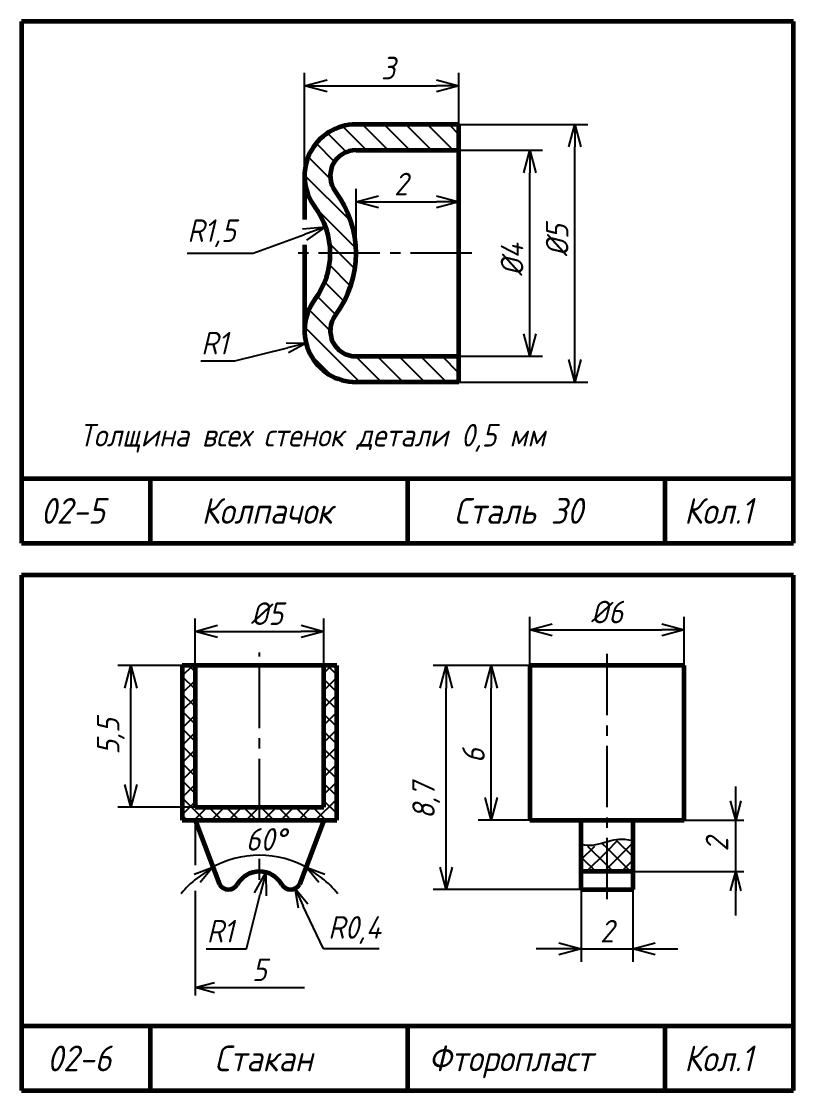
# Model space of a CAD drawing. Header units: millimetres. Extents: x -255 to 513, y 132 to 473.
# Drawn here: x 10 to 130, y 307 to 473 of the extents above; entities that cross this region are included whole.
import ezdxf

# ---------------------------------------------------------------- set-up
doc = ezdxf.new("R2010")
doc.units = ezdxf.units.MM
doc.header["$LTSCALE"] = 0.5
doc.linetypes.add('CENTER2', pattern=[28.575, 19.05, -3.175, 3.175, -3.175])
doc.layers.get('Defpoints').update_dxf_attribs({"color": 5})
doc.styles.get("Standard").update_dxf_attribs({"font": 'isocpeui.ttf', "width": 0.9})
doc.dimstyles.new('Standart 1', dxfattribs={"dimtxt": 3.5, "dimasz": 3.5, "dimexe": 2, "dimexo": 0, "dimgap": 1, "dimtad": 1, "dimtoh": 1, "dimdec": 0, "dimtxsty": 'Standard', "dimblk": 'OPEN30', "dimcen": 2.5, "dimadec": 0, "dimazin": 0, "dimtfac": 1, "dimtdec": 0, "dimtmove": 0, "dimatfit": 3, "dimldrblk": 'DOTSMALL', "dimfxl": 0, "dimarcsym": 0})

# ---------------------------------------------------------------- blocks, each defined once
blk = doc.blocks.new('_Open30')
at = {"color": 0, "linetype": 'ByBlock', "lineweight": -2}
for p, q in [((-1, 0.268), (0, 0)), ((0, 0), (-1, -0.268)), ((0, 0), (-1, 0))]:
    blk.add_line(p, q, dxfattribs=at)
blk = doc.blocks.new('*D32')
at = {"color": 0, "lineweight": -2}
for p, q in [((37, 373), (37, 380.3)), ((57, 373), (57, 380.3)), ((40.5, 378.3), (53.5, 378.3))]:
    blk.add_line(p, q, dxfattribs=at)
at = {"layer": 'Defpoints', "color": 0}
for p in [(57, 378.3), (37, 373), (57, 373)]:
    blk.add_point(p, dxfattribs=at)
at = {"color": 0, "lineweight": -2, "xscale": 3.5, "yscale": 3.5, "zscale": 3.5, "rotation": 180}
blk.add_blockref('_Open30', (37, 378.3), dxfattribs=at)
at = {"color": 0, "lineweight": -2, "xscale": 3.5, "yscale": 3.5, "zscale": 3.5}
blk.add_blockref('_Open30', (57, 378.3), dxfattribs=at)
at = {"color": 0, "insert": (48.17, 381.05), "char_height": 3.5, "attachment_point": 5}
blk.add_mtext('%%c5', dxfattribs=at)
blk = doc.blocks.new('_DotSmall')
at = {"color": 0, "linetype": 'ByBlock', "const_width": 0.5}
blk.add_lwpolyline([(-0.0625, 0, 1), (0.0625, 0, 1)], format="xyb", close=True, dxfattribs=at)
blk = doc.blocks.new('*D33')
at = {"color": 0, "lineweight": -2}
for p, q in [((89, 373), (89, 380.55)), ((113, 373), (113, 380.55)), ((92.5, 378.55), (109.5, 378.55))]:
    blk.add_line(p, q, dxfattribs=at)
at = {"layer": 'Defpoints', "color": 0}
for p in [(113, 378.55), (89, 373), (113, 373)]:
    blk.add_point(p, dxfattribs=at)
at = {"color": 0, "lineweight": -2, "xscale": 3.5, "yscale": 3.5, "zscale": 3.5, "rotation": 180}
blk.add_blockref('_Open30', (89, 378.55), dxfattribs=at)
at = {"color": 0, "lineweight": -2, "xscale": 3.5, "yscale": 3.5, "zscale": 3.5}
blk.add_blockref('_Open30', (113, 378.55), dxfattribs=at)
at = {"color": 0, "insert": (101, 381.3), "char_height": 3.5, "attachment_point": 5}
blk.add_mtext('%%c6', dxfattribs=at)
blk = doc.blocks.new('*D34')
at = {"color": 0, "lineweight": -2}
for p, q in [((89, 373), (74, 373)), ((76, 341.71), (76, 369.5)), ((97, 338.21), (74, 338.21))]:
    blk.add_line(p, q, dxfattribs=at)
at = {"layer": 'Defpoints', "color": 0}
for p in [(76, 373), (89, 373), (97, 338.21)]:
    blk.add_point(p, dxfattribs=at)
at = {"color": 0, "lineweight": -2, "xscale": 3.5, "yscale": 3.5, "zscale": 3.5}
for p, rotation in [((76, 373), 90), ((76, 338.21), 270)]:
    blk.add_blockref('_Open30', p, dxfattribs=dict(at, rotation=rotation))
at = {"color": 0, "insert": (72.9, 352), "char_height": 3.5, "attachment_point": 5, "rotation": 90}
blk.add_mtext('8,7', dxfattribs=at)
blk = doc.blocks.new('*D35')
at = {"color": 0, "lineweight": -2}
for p, q in [((35, 373), (25, 373)), ((27, 354.5), (27, 369.5)), ((37, 351), (25, 351))]:
    blk.add_line(p, q, dxfattribs=at)
at = {"layer": 'Defpoints', "color": 0}
for p in [(27, 373), (35, 373), (37, 351)]:
    blk.add_point(p, dxfattribs=at)
at = {"color": 0, "lineweight": -2, "xscale": 3.5, "yscale": 3.5, "zscale": 3.5}
for p, rotation in [((27, 373), 90), ((27, 351), 270)]:
    blk.add_blockref('_Open30', p, dxfattribs=dict(at, rotation=rotation))
at = {"color": 0, "insert": (23.9, 362), "char_height": 3.5, "attachment_point": 5, "rotation": 90}
blk.add_mtext('5,5', dxfattribs=at)
blk = doc.blocks.new('*D36')
at = {"color": 0, "lineweight": -2}
for p, q in [((45, 329), (47.12, 337.49)), ((38.73, 329), (45, 329))]:
    blk.add_line(p, q, dxfattribs=at)
at = {"layer": 'Defpoints', "color": 0}
for p in [(47.97, 340.88), (47, 337)]:
    blk.add_point(p, dxfattribs=at)
at = {"color": 0, "lineweight": -2, "xscale": 3.5, "yscale": 3.5, "zscale": 3.5, "rotation": 75.96375653207352}
blk.add_blockref('_Open30', (47.97, 340.88), dxfattribs=at)
at = {"color": 0, "insert": (40.9, 331.75), "char_height": 3.5, "attachment_point": 5}
blk.add_mtext('R1', dxfattribs=at)
blk = doc.blocks.new('*D37')
at = {"color": 0, "lineweight": -2}
for p, q in [((89, 373), (81, 373)), ((83, 352.5), (83, 369.5)), ((89, 349), (81, 349))]:
    blk.add_line(p, q, dxfattribs=at)
at = {"layer": 'Defpoints', "color": 0}
for p in [(83, 373), (89, 373), (89, 349)]:
    blk.add_point(p, dxfattribs=at)
at = {"color": 0, "lineweight": -2, "xscale": 3.5, "yscale": 3.5, "zscale": 3.5}
for p, rotation in [((83, 373), 90), ((83, 349), 270)]:
    blk.add_blockref('_Open30', p, dxfattribs=dict(at, rotation=rotation))
at = {"color": 0, "insert": (80.25, 359), "char_height": 3.5, "attachment_point": 5, "rotation": 90}
blk.add_mtext('6', dxfattribs=at)
blk = doc.blocks.new('*D38')
at = {"color": 0, "lineweight": -2}
for p, q in [((78, 453), (91, 453)), ((89, 424.5), (89, 449.5)), ((78, 421), (91, 421))]:
    blk.add_line(p, q, dxfattribs=at)
at = {"layer": 'Defpoints', "color": 0}
for p in [(78, 453), (89, 453), (78, 421)]:
    blk.add_point(p, dxfattribs=at)
at = {"color": 0, "lineweight": -2, "xscale": 3.5, "yscale": 3.5, "zscale": 3.5}
for p, rotation in [((89, 453), 90), ((89, 421), 270)]:
    blk.add_blockref('_Open30', p, dxfattribs=dict(at, rotation=rotation))
at = {"color": 0, "insert": (86.25, 436), "char_height": 3.5, "attachment_point": 5, "rotation": 90}
blk.add_mtext('%%c4', dxfattribs=at)
blk = doc.blocks.new('*D39')
at = {"color": 0, "lineweight": -2}
for p, q in [((78, 457), (98, 457)), ((96, 420.5), (96, 453.5)), ((78, 417), (98, 417))]:
    blk.add_line(p, q, dxfattribs=at)
at = {"layer": 'Defpoints', "color": 0}
for p in [(78, 457), (96, 457), (78, 417)]:
    blk.add_point(p, dxfattribs=at)
at = {"color": 0, "lineweight": -2, "xscale": 3.5, "yscale": 3.5, "zscale": 3.5}
for p, rotation in [((96, 457), 90), ((96, 417), 270)]:
    blk.add_blockref('_Open30', p, dxfattribs=dict(at, rotation=rotation))
at = {"color": 0, "insert": (93.25, 439), "char_height": 3.5, "attachment_point": 5, "rotation": 90}
blk.add_mtext('%%c5', dxfattribs=at)
blk = doc.blocks.new('*D40')
at = {"color": 0, "lineweight": -2}
for p, q in [((54, 449), (54, 465)), ((78, 449), (78, 465)), ((57.5, 463), (74.5, 463))]:
    blk.add_line(p, q, dxfattribs=at)
at = {"layer": 'Defpoints', "color": 0}
for p in [(78, 463), (54, 449), (78, 449)]:
    blk.add_point(p, dxfattribs=at)
at = {"color": 0, "lineweight": -2, "xscale": 3.5, "yscale": 3.5, "zscale": 3.5, "rotation": 180}
blk.add_blockref('_Open30', (54, 463), dxfattribs=at)
at = {"color": 0, "lineweight": -2, "xscale": 3.5, "yscale": 3.5, "zscale": 3.5}
blk.add_blockref('_Open30', (78, 463), dxfattribs=at)
at = {"color": 0, "insert": (67, 465.75), "char_height": 3.5, "attachment_point": 5}
blk.add_mtext('3', dxfattribs=at)
blk = doc.blocks.new('*D41')
at = {"color": 0, "lineweight": -2}
for p, q in [((62, 437), (62, 447)), ((78, 437), (78, 447)), ((65.5, 445), (74.5, 445))]:
    blk.add_line(p, q, dxfattribs=at)
at = {"layer": 'Defpoints', "color": 0}
for p in [(78, 445), (62, 437), (78, 437)]:
    blk.add_point(p, dxfattribs=at)
at = {"color": 0, "lineweight": -2, "xscale": 3.5, "yscale": 3.5, "zscale": 3.5, "rotation": 180}
blk.add_blockref('_Open30', (62, 445), dxfattribs=at)
at = {"color": 0, "lineweight": -2, "xscale": 3.5, "yscale": 3.5, "zscale": 3.5}
blk.add_blockref('_Open30', (78, 445), dxfattribs=at)
at = {"color": 0, "insert": (69, 447.75), "char_height": 3.5, "attachment_point": 5}
blk.add_mtext('2', dxfattribs=at)
blk = doc.blocks.new('*D42')
at = {"color": 0, "lineweight": -2}
for p, q in [((46, 437), (53.99, 439.9)), ((35.78, 437), (46, 437))]:
    blk.add_line(p, q, dxfattribs=at)
at = {"layer": 'Defpoints', "color": 0}
for p in [(57.28, 441.1), (46, 437)]:
    blk.add_point(p, dxfattribs=at)
at = {"color": 0, "lineweight": -2, "xscale": 3.5, "yscale": 3.5, "zscale": 3.5, "rotation": 19.98310652190042}
blk.add_blockref('_Open30', (57.28, 441.1), dxfattribs=at)
at = {"color": 0, "insert": (39.57, 440.1), "char_height": 3.5, "attachment_point": 5}
blk.add_mtext('R1,5', dxfattribs=at)
blk = doc.blocks.new('*D45')
at = {"color": 0, "lineweight": -2}
for p, q in [((97, 338.21), (97, 327)), ((105, 338.23), (105, 327)), ((93.5, 329), (90, 329)), ((97, 329), (105, 329)), ((108.5, 329), (112, 329))]:
    blk.add_line(p, q, dxfattribs=at)
at = {"layer": 'Defpoints', "color": 0}
for p in [(97, 338.21), (105, 338.23), (105, 329)]:
    blk.add_point(p, dxfattribs=at)
at = {"color": 0, "lineweight": -2, "xscale": 3.5, "yscale": 3.5, "zscale": 3.5}
blk.add_blockref('_Open30', (97, 329), dxfattribs=at)
at = {"color": 0, "lineweight": -2, "xscale": 3.5, "yscale": 3.5, "zscale": 3.5, "rotation": 180}
blk.add_blockref('_Open30', (105, 329), dxfattribs=at)
at = {"color": 0, "insert": (101, 331.75), "char_height": 3.5, "attachment_point": 5}
blk.add_mtext('2', dxfattribs=at)

msp = doc.modelspace()

# ---------------------------------------------------------------- hatches: boundary and pattern name
h = msp.add_hatch()
h.set_pattern_fill('ANSI31', scale=0.75, angle=90, style=0)
h.set_pattern_definition([(135, (-145, 372), (-1.683798, -1.683798), [])])
h.paths.add_polyline_path([(58.8, 446.6, -0.618034), (62, 453), (78, 453), (78, 457), (62, 457, 0.618034), (55.6, 444.2, -0.162278), (58, 437), (62, 437, 0.162278)])
h.paths.add_polyline_path([(62, 437), (58, 437, -0.162278), (55.6, 429.8, 0.618034), (62, 417), (78, 417), (78, 421), (62, 421, -0.618034), (58.8, 427.4, 0.162278)])

# ---------------------------------------------------------------- linework, layer by layer
at = {"color": 7, "lineweight": 60}
for p, q in [((130, 473), (10, 473)), ((10, 473), (10, 392)), ((130, 392), (130, 473)), ((78, 457), (62, 457)), ((78, 417), (78, 457)), ((62, 453), (78, 453)), ((54, 449), (54, 442.24)), ((54, 438.29), (54, 425)), ((62, 421), (78, 421)), ((78, 417), (62, 417)), ((130, 402), (10, 402)), ((30, 402), (30, 392)), ((70, 402), (70, 392)), ((110, 402), (110, 392)), ((10, 392), (130, 392)), ((130, 387), (10, 387)), ((10, 387), (10, 307)), ((130, 307), (130, 387)), ((59, 373), (35, 373)), ((35, 373), (35, 349)), ((37, 373), (37, 351)), ((57, 351), (57, 373)), ((59, 349), (59, 373)), ((89, 373), (89, 349)), ((113, 373), (89, 373)), ((113, 349), (113, 373)), ((37, 351), (57, 351)), ((35, 349), (59, 349)), ((37, 349), (40.77, 339.01)), ((57, 349), (53.23, 339.01)), ((89, 349), (113, 349)), ((97, 338.23), (97, 349)), ((105, 349), (105, 338.23)), ((105, 341), (97, 341)), ((97, 338.23), (105, 338.23)), ((130, 317), (10, 317)), ((30, 317), (30, 307)), ((70, 317), (70, 307)), ((110, 317), (110, 307)), ((10, 307), (130, 307))]:
    msp.add_line(p, q, dxfattribs=at)
at = {"linetype": 'CENTER2'}
for p, q in [((80, 437), (51.88, 437)), ((101, 336.7), (101, 375.21)), ((47, 349), (47, 375))]:
    msp.add_line(p, q, dxfattribs=at)
at = {"color": 7}
for p, q in [((43.18, 420.29), (51.33, 422.33)), ((37.88, 420.29), (43.18, 420.29)), ((35, 371.37), (36.63, 373)), ((37, 372), (36, 373)), ((57, 371.82), (58.18, 373)), ((59, 371.55), (57.55, 373)), ((37, 369.3), (35, 371.3)), ((35, 368.68), (37, 370.68)), ((57, 369.13), (59, 371.13)), ((59, 368.86), (57, 370.86)), ((37, 366.61), (35, 368.61)), ((35, 365.99), (37, 367.99)), ((57, 366.43), (59, 368.43)), ((59, 366.16), (57, 368.16)), ((37, 363.91), (35, 365.91)), ((35, 363.29), (37, 365.29)), ((57, 363.74), (59, 365.74)), ((59, 363.47), (57, 365.47)), ((37, 361.22), (35, 363.22)), ((35, 360.6), (37, 362.6)), ((57, 361.05), (59, 363.05)), ((59, 360.77), (57, 362.77)), ((37, 358.53), (35, 360.53)), ((57, 358.35), (59, 360.35)), ((35, 357.9), (37, 359.9)), ((59, 358.08), (57, 360.08)), ((37, 355.83), (35, 357.83)), ((35, 355.21), (37, 357.21)), ((57, 355.66), (59, 357.66)), ((59, 355.38), (57, 357.38)), ((37, 353.14), (35, 355.14)), ((35, 352.52), (37, 354.52)), ((57, 352.96), (59, 354.96)), ((59, 352.69), (57, 354.69)), ((121, 334.21), (121, 354.21)), ((38.44, 349), (35, 352.44)), ((55.73, 349), (59, 352.27)), ((59, 350), (57, 352)), ((35, 349.82), (37, 351.82)), ((36.87, 349), (38.87, 351)), ((41.14, 349), (39.14, 351)), ((39.57, 349), (41.57, 351)), ((43.83, 349), (41.83, 351)), ((42.26, 349), (44.26, 351)), ((46.53, 349), (44.53, 351)), ((44.95, 349), (46.95, 351)), ((49.22, 349), (47.22, 351)), ((47.65, 349), (49.65, 351)), ((51.91, 349), (49.91, 351)), ((50.34, 349), (52.34, 351)), ((54.61, 349), (52.61, 351)), ((53.04, 349), (55.04, 351)), ((57.3, 349), (55.3, 351)), ((35.75, 349), (35, 349.75)), ((37, 349), (37, 342)), ((58.42, 349), (59, 349.58)), ((113, 349), (122.25, 349)), ((101, 344.16), (102.65, 345.81)), ((101, 341.47), (105, 345.47)), ((105, 343.33), (102.52, 345.8)), ((97, 342.86), (99.11, 344.97)), ((97.63, 340.79), (101, 344.16)), ((101, 341.94), (98.03, 344.9)), ((101, 344.63), (100.37, 345.27)), ((104.84, 340.79), (101, 344.63)), ((99.45, 340.79), (97, 343.24)), ((103.02, 340.79), (105, 342.78)), ((100.32, 340.79), (101, 341.47)), ((102.14, 340.79), (101, 341.94)), ((105, 341), (122.25, 341)), ((37, 338), (37, 321.75)), ((56.95, 329), (53.81, 335.65)), ((65.61, 329), (56.95, 329)), ((40, 323), (54, 323))]:
    msp.add_line(p, q, dxfattribs=at)
at = {"color": 7, "linetype": 'CENTER2', "ltscale": 0.5}
msp.add_line((47, 339.74), (47, 343), dxfattribs=at)
at = {"color": 7, "lineweight": 60}
for centre, radius, start, end in [((62, 449), 8, 90, 216.8699), ((62, 449), 4, 90, 216.8699), ((46, 437), 16, 323.1301, 36.8699), ((46, 437), 12, 323.1301, 36.8699), ((62, 425), 8, 143.1301, 270), ((62, 425), 4, 143.1301, 270), ((47, 337), 4, 30.0909, 149.9091), ((42.15, 339.81), 1.6, 210, 329.9091), ((51.85, 339.81), 1.6, 210.0909, 330)]:
    msp.add_arc(centre, radius, start, end, dxfattribs=at)
at = {"color": 7}
for centre, radius, start, end in [((47, 328.22), 15.32, 60, 120), ((43.58, 331.12), 10.84, 125.3411, 143.6421), ((50.42, 331.12), 10.84, 36.3579, 54.6589)]:
    msp.add_arc(centre, radius, start, end, dxfattribs=at)
msp.add_open_spline([(97, 345.24), (97.6, 345.12), (99.44, 344.97), (102.1, 346.25), (104.17, 346.02), (105, 345.82)], degree=3, knots=[3.072419, 3.072419, 3.072419, 3.072419, 4.916912, 8.743798, 11.277512, 11.277512, 11.277512, 11.277512], dxfattribs=at)

# ---------------------------------------------------------------- block references
at = {"color": 7, "yscale": 3, "zscale": 3}
for p, xscale, rotation in [((54.24, 423.06), 2.999999999999968, 14.036243467927), ((121, 349), 3, 270), ((39.75, 341.71), 2.999999999999979, 35.62031645593297), ((54.25, 341.71), 2.999999999999979, 144.379683544067), ((121, 341), 3, 90), ((52.53, 338.36), 2.999999999999988, 115.3016507769439), ((37, 323), 3, 180)]:
    msp.add_blockref('_Open30', p, dxfattribs=dict(at, xscale=xscale, rotation=rotation))

# ---------------------------------------------------------------- texts
at = {"color": 7, "width": 0.9}
for s, height, p in [('Толщина всех стенок детали 0,5 мм', 3.5, (19, 407)), ('02-5', 4, (13, 395)), ('Колпачок', 4, (38, 395)), ('Сталь 30', 4, (77.22, 395)), ('Кол.1', 4, (113, 395)), ('02-6', 4, (14, 310)), ('Стакан', 4, (40, 310)), ('Фторопласт', 4, (73.24, 310)), ('Кол.1', 4, (113, 310))]:
    msp.add_text(s, height=height, dxfattribs=at).set_placement(p)
at = {"color": 7, "char_height": 3.5, "attachment_point": 5}
for s, insert in [('R1', (40.03, 423.04)), ('60°', (48, 346)), ('R0,4', (61.78, 331.93)), ('5', (47, 325.75))]:
    msp.add_mtext(s, dxfattribs=dict(at, insert=insert))
at = {"color": 7, "insert": (118.09, 345.21), "char_height": 3.5, "attachment_point": 5, "rotation": 90}
msp.add_mtext('2', dxfattribs=at)

# ---------------------------------------------------------------- dimensions: what is measured, and where the dimension line sits
at = {"color": 7}
for base, p1, p2, text, picture, middle in [((78, 463), (54, 449), (78, 449), '3', '*D40', (67, 463)), ((78, 445), (62, 437), (78, 437), '2', '*D41', (69, 445)), ((113, 378.55), (89, 373), (113, 373), '%%c6', '*D33', (101, 378.55)), ((57, 378.3), (37, 373), (57, 373), '%%c5', '*D32', (48.17, 378.3)), ((105, 329), (97, 338.21), (105, 338.23), '2', '*D45', (101, 329))]:
    dim = msp.add_linear_dim(base=base, p1=p1, p2=p2, text=text, dimstyle='Standart 1', override={"dimtxsty": 'Standard'}, dxfattribs=at)
    dim.commit()
    dim.dimension.update_dxf_attribs({"geometry": picture, "text_midpoint": middle, "dimtype": 160})
for base, p1, p2, text, picture, middle in [((96, 457), (78, 417), (78, 457), '%%c5', '*D39', (96, 439)), ((89, 453), (78, 421), (78, 453), '%%c4', '*D38', (89, 436)), ((27, 373), (37, 351), (35, 373), '5,5', '*D35', (27, 362)), ((76, 373), (97, 338.21), (89, 373), '8,7', '*D34', (76, 352)), ((83, 373), (89, 349), (89, 373), '6', '*D37', (83, 359))]:
    dim = msp.add_linear_dim(base=base, p1=p1, p2=p2, angle=90, text=text, dimstyle='Standart 1', override={"dimtxsty": 'Standard'}, dxfattribs=at)
    dim.commit()
    dim.dimension.update_dxf_attribs({"geometry": picture, "text_midpoint": middle, "dimtype": 160})
for center, mpoint, text, picture, middle in [((46, 437), (57.28, 441.1), 'R1,5', '*D42', (39.57, 437)), ((47, 337), (47.97, 340.88), 'R1', '*D36', (40.9, 329))]:
    dim = msp.add_radius_dim(center=center, mpoint=mpoint, text=text, dimstyle='Standart 1', override={"dimtxsty": 'Standard'}, dxfattribs=at)
    dim.commit()
    dim.dimension.update_dxf_attribs({"geometry": picture, "text_midpoint": middle, "dimtype": 164})

doc.saveas('drawing.dxf')
